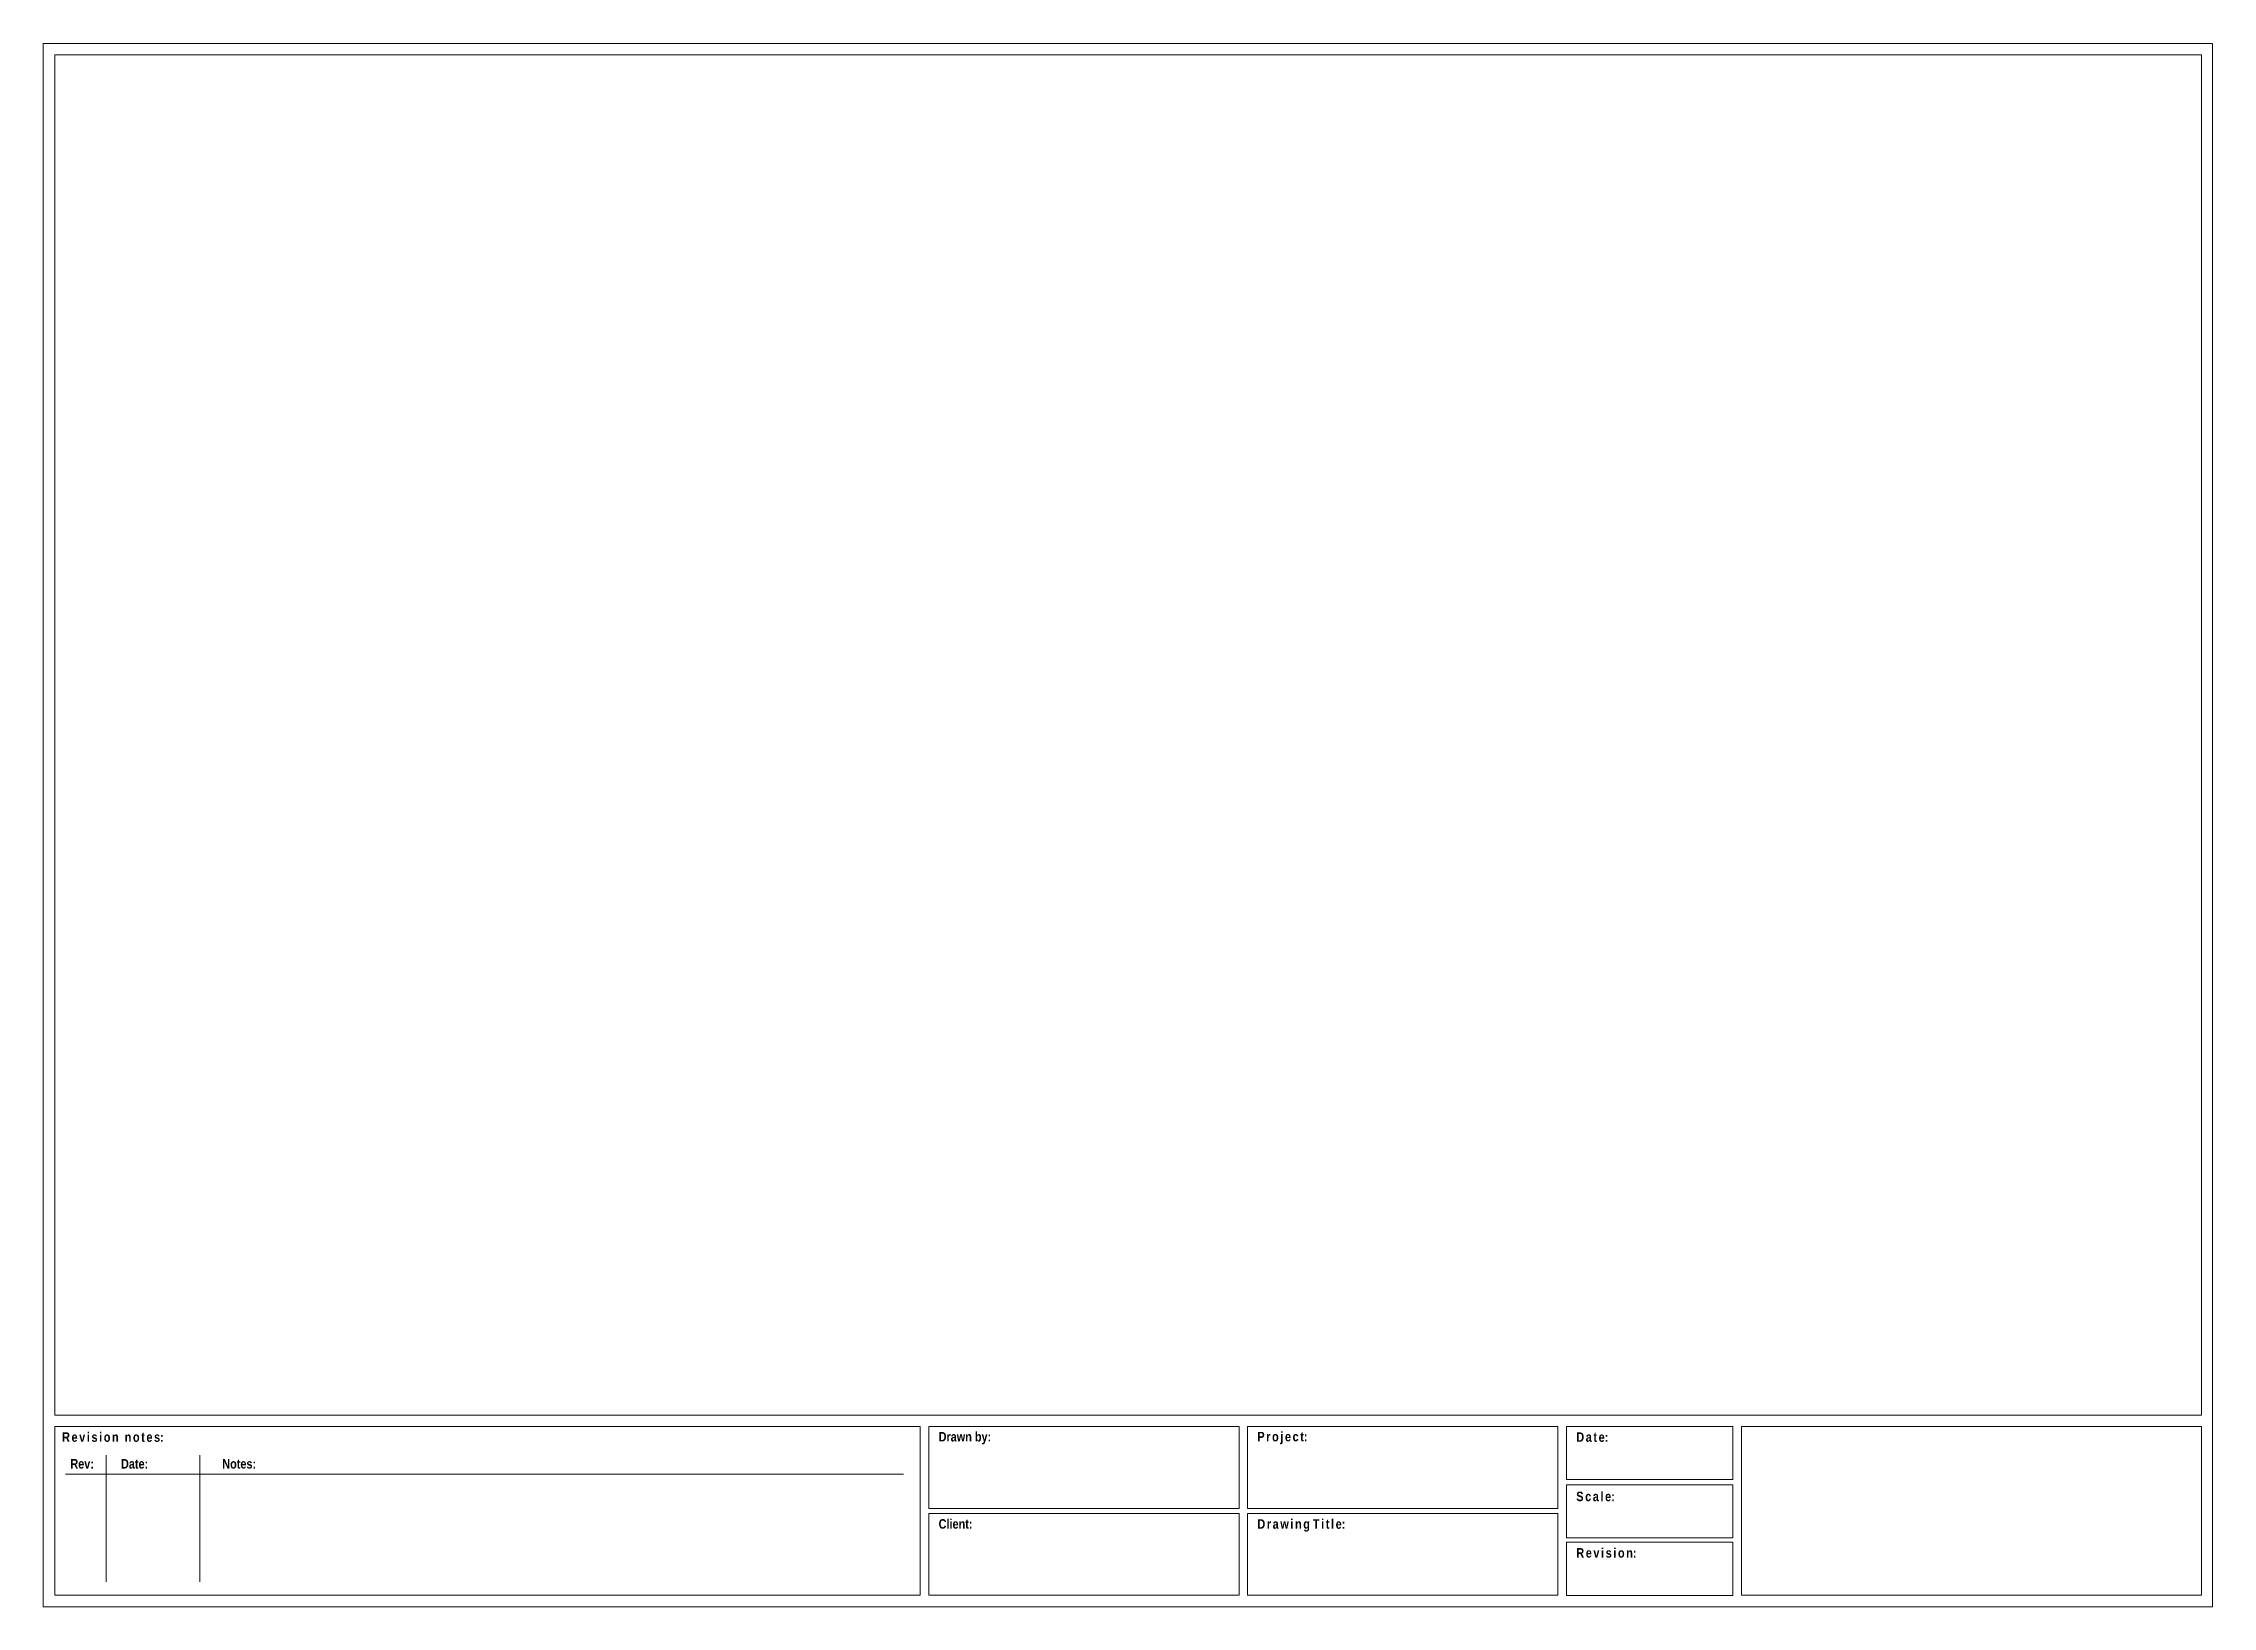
# Model space of a CAD drawing. Header units: inches. Extents: x 0.3 to 15, y 0.4 to 11.
import ezdxf

# ---------------------------------------------------------------- set-up
doc = ezdxf.new("R2010")
doc.units = ezdxf.units.IN
doc.header["$MEASUREMENT"] = 0
doc.layers.add('www.cadblocksfree.com', color=7, linetype='Continuous', lineweight=0)
doc.styles.get("Standard").update_dxf_attribs({"font": 'arial.ttf'})

msp = doc.modelspace()

# ---------------------------------------------------------------- linework, layer by layer
at = {"layer": 'www.cadblocksfree.com'}
for p, q in [((14.985, 10.983), (0.292, 10.983)), ((0.292, 10.983), (0.292, 0.397)), ((14.985, 0.397), (14.985, 10.983)), ((0.369, 1.617), (0.369, 1.525)), ((6.289, 1.617), (6.938, 1.617)), ((8.449, 1.617), (9.121, 1.617)), ((11.735, 1.617), (10.608, 1.617)), ((10.608, 1.617), (10.608, 1.258)), ((11.735, 1.258), (11.735, 1.617)), ((10.608, 1.258), (11.735, 1.258)), ((11.735, 1.223), (10.608, 1.223)), ((10.608, 1.223), (10.608, 0.864)), ((11.735, 0.864), (11.735, 1.223)), ((6.289, 1.029), (6.938, 1.029)), ((8.449, 1.029), (9.121, 1.029)), ((10.608, 0.864), (11.735, 0.864)), ((11.735, 0.833), (10.608, 0.833)), ((10.608, 0.833), (10.608, 0.473)), ((11.735, 0.473), (11.735, 0.833)), ((10.608, 0.473), (11.735, 0.473)), ((0.292, 0.397), (14.985, 0.397))]:
    msp.add_line(p, q, dxfattribs=at)
msp.add_lwpolyline([(14.909, 10.906), (0.369, 10.906), (0.369, 1.694), (14.909, 1.694)], close=True, dxfattribs=at)
msp.add_lwpolyline([(6.232, 0.474), (6.232, 1.617)], dxfattribs=at)
at = {"layer": 'www.cadblocksfree.com', "lineweight": 5}
for points in [[(0.718, 1.423), (0.718, 0.566)], [(1.352, 1.423), (1.352, 0.566)], [(0.442, 1.294), (6.119, 1.294)]]:
    msp.add_lwpolyline(points, dxfattribs=at)
at = {"layer": 'www.cadblocksfree.com'}
for points in [[(0.369, 1.617), (0.369, 1.617), (0.601, 1.617), (0.774, 1.617)], [(0.45, 1.617), (1.386, 1.617), (6.232, 1.617), (6.232, 1.617)], [(0.45, 1.617), (0.45, 1.617), (0.601, 1.617), (0.774, 1.617)], [(0.45, 1.617), (0.45, 1.617), (0.569, 1.617), (0.774, 1.617)], [(6.289, 1.525), (6.289, 1.532), (6.289, 1.617), (6.289, 1.617)], [(6.37, 1.617), (6.37, 1.617), (8.391, 1.617), (8.391, 1.617)], [(8.391, 1.617), (8.391, 1.617), (8.391, 1.342), (8.391, 1.062)], [(8.391, 1.617), (8.391, 1.617), (8.391, 1.062), (8.391, 1.062)], [(8.449, 1.525), (8.449, 1.532), (8.449, 1.617), (8.449, 1.617)], [(8.53, 1.617), (8.53, 1.617), (10.551, 1.617), (10.551, 1.617)], [(10.551, 1.617), (10.551, 1.617), (10.551, 1.062), (10.551, 1.062)], [(11.793, 1.617), (11.793, 1.617), (14.909, 1.617), (14.909, 1.617)], [(11.793, 0.474), (11.793, 0.474), (11.793, 1.617), (11.793, 1.617)], [(14.909, 1.617), (14.909, 1.617), (14.909, 0.474), (14.909, 0.474)], [(0.369, 0.474), (0.369, 0.474), (0.369, 1.536), (0.369, 1.536)], [(6.289, 1.062), (6.289, 1.062), (6.289, 1.531), (6.289, 1.531)], [(8.449, 1.062), (8.449, 1.062), (8.449, 1.531), (8.449, 1.531)], [(8.391, 1.062), (8.391, 1.062), (6.289, 1.062), (6.289, 1.062)], [(6.289, 0.474), (6.289, 0.474), (6.289, 1.029), (6.289, 1.029)], [(6.37, 1.029), (6.37, 1.029), (8.391, 1.027), (8.391, 1.027)], [(10.551, 1.062), (10.551, 1.062), (8.449, 1.062), (8.449, 1.062)], [(8.449, 0.474), (8.449, 0.474), (8.449, 1.029), (8.449, 1.029)], [(8.53, 1.029), (8.53, 1.029), (10.551, 1.027), (10.551, 1.027)], [(8.391, 1.027), (8.391, 1.027), (8.391, 0.474), (8.391, 0.474)], [(8.391, 1.027), (8.391, 0.748), (8.391, 0.474), (8.391, 0.474)], [(10.551, 1.027), (10.551, 1.027), (10.551, 0.474), (10.551, 0.474)], [(6.232, 0.474), (5.81, 0.474), (1.528, 0.474), (0.369, 0.474)], [(8.391, 0.474), (8.391, 0.474), (6.289, 0.474), (6.289, 0.474)], [(10.551, 0.474), (10.551, 0.474), (8.449, 0.474), (8.449, 0.474)], [(14.909, 0.474), (14.909, 0.474), (11.793, 0.474), (11.793, 0.474)]]:
    msp.add_open_spline(points, degree=3, dxfattribs=at)

# ---------------------------------------------------------------- texts
at = {"layer": 'www.cadblocksfree.com', "width": 507.64975, "attachment_point": 4}
for s, insert, char_height in [('{\\fArial Narrow|b1|i0|c0|p34;\\H0.75x;R\\H0.4444x; \\H2.25x;e\\H0.4444x; \\H2.25x;v\\H0.4445x; \\H2.25x;i\\H0.4445x; \\H2.249x;s\\H0.4446x; \\H2.249x;i\\H0.4446x; \\H2.249x;o\\H0.4446x; \\H2.249x;n  n\\H0.4446x; \\H2.249x;o\\H0.4446x; \\H2.249x;t\\H0.4446x; \\H2.249x;e\\H0.4446x; \\H2.249x;s:}', (0.419, 1.545), 0.085748), ('{\\fArial Narrow|b1|i0|c0|p34;\\H0.75x;Drawn by:\\C242;\\c3539158; }', (6.356, 1.538), 0.08575), ('{\\fArial Narrow|b1|i0|c0|p34;\\H0.75x;\\C7;P\\H0.4444x; \\H2.25x;r\\H0.4444x; \\H2.25x;o\\H0.4444x; \\H2.25x;j\\H0.4444x; \\H2.25x;e\\H0.4444x; \\H2.25x;c\\H0.4444x; \\H2.25x;t\\H0.9996x;:}', (8.515, 1.539), 0.085748), ('{\\fArial Narrow|b1|i0|c0|p34;\\H0.75x;\\C7;D\\H0.4444x; \\H2.25x;a\\H0.4444x; \\H2.25x;t\\H0.4444x; \\H2.25x;e:}', (10.675, 1.545), 0.085748), ('{\\fArial Narrow|b1|i0|c0|p34;\\H0.75x;Rev:^IDate:^I^INotes:}', (0.475, 1.364), 0.08575), ('{\\fArial Narrow|b1|i0|c0|p34;\\H0.75x;S\\H0.4444x; \\H2.25x;c\\H0.4444x; \\H2.25x;a\\H0.4444x; \\H2.25x;l\\H0.4446x; \\H2.249x;e:}', (10.675, 1.143), 0.085748), ('{\\fArial Narrow|b1|i0|c0|p34;\\H0.75x;Client\\H0.998x;:}', (6.356, 0.957), 0.08575), ('{\\fArial Narrow|b1|i0|c0|p34;\\H0.75x;D\\H0.4444x; \\H2.25x;r\\H0.4444x; \\H2.25x;a\\H0.4444x; \\H2.25x;w\\H0.4444x; \\H2.25x;i\\H0.4444x; \\H2.25x;n\\H0.4444x; \\H2.25x;g T\\H0.4444x; \\H2.25x;i\\H0.4444x; \\H2.25x;t\\H0.4444x; \\H2.25x;l\\H0.4444x; \\H2.25x;e\\H0.999x;:}', (8.515, 0.947), 0.085748), ('{\\fArial Narrow|b1|i0|c0|p34;\\H0.75x;R\\H0.4444x; \\H2.25x;e\\H0.4444x; \\H2.25x;v\\H0.4444x; \\H2.25x;i\\H0.4446x; \\H2.249x;s\\H0.4446x; \\H2.249x;i\\H0.4446x; \\H2.249x;o\\H0.4446x; \\H2.249x;n:}', (10.675, 0.761), 0.085748)]:
    msp.add_mtext(s, dxfattribs=dict(at, insert=insert, char_height=char_height))

doc.saveas('drawing.dxf')
